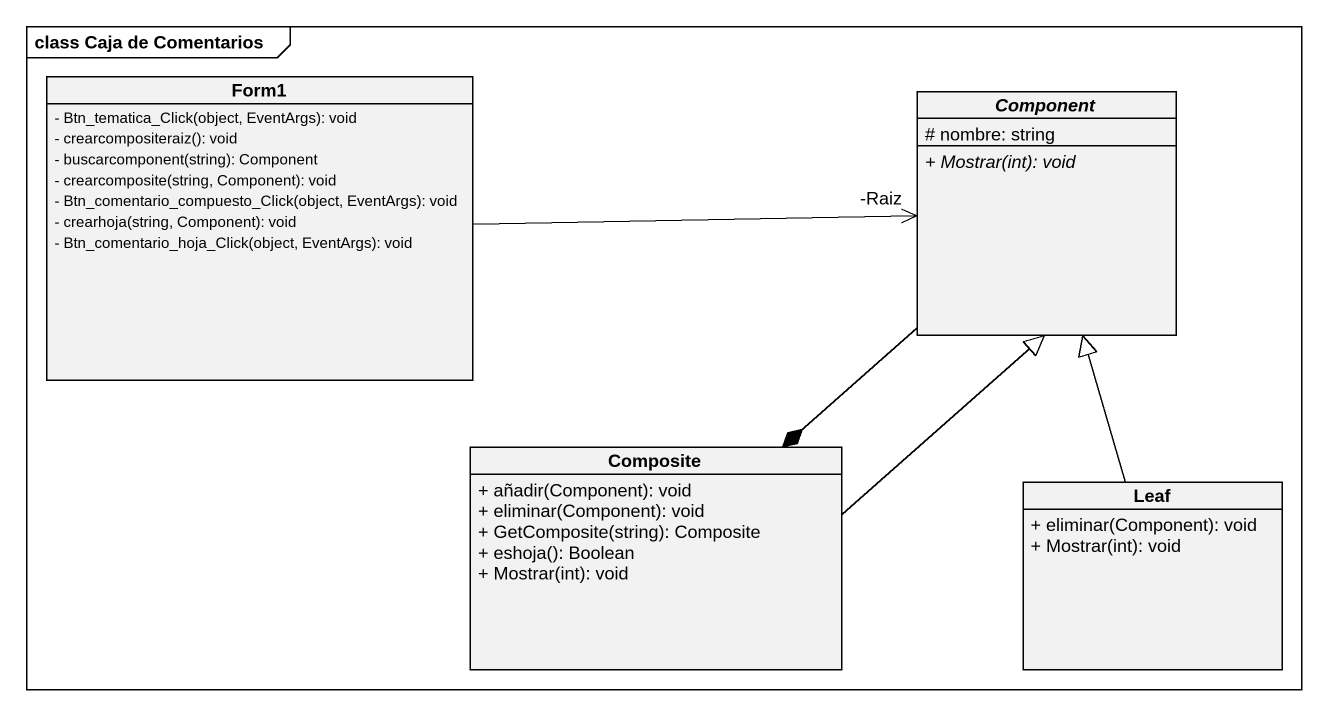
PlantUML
@startuml
mainframe class Caja de Comentarios
hide circle
hide empty members
skinparam classAttributeIconSize 0
class Form1 {
  - Btn_tematica_Click(object, EventArgs): void
  - crearcompositeraiz(): void
  - buscarcomponent(string): Component
  - crearcomposite(string, Component): void
  - Btn_comentario_compuesto_Click(object, EventArgs): void
  - crearhoja(string, Component): void
  - Btn_comentario_hoja_Click(object, EventArgs): void
}
abstract class "Component" as Component_ {
  # nombre: string
  {abstract} + Mostrar(int): void
}
class Composite {
  + añadir(Component): void
  + eliminar(Component): void
  + GetComposite(string): Composite
  + eshoja(): Boolean
  + Mostrar(int): void
}
class Leaf {
  + eliminar(Component): void
  + Mostrar(int): void
}
Form1 -right-> "-Raiz" Component_
Component_ --* Composite
Composite -up-|> Component_
Leaf -up-|> Component_
@enduml
